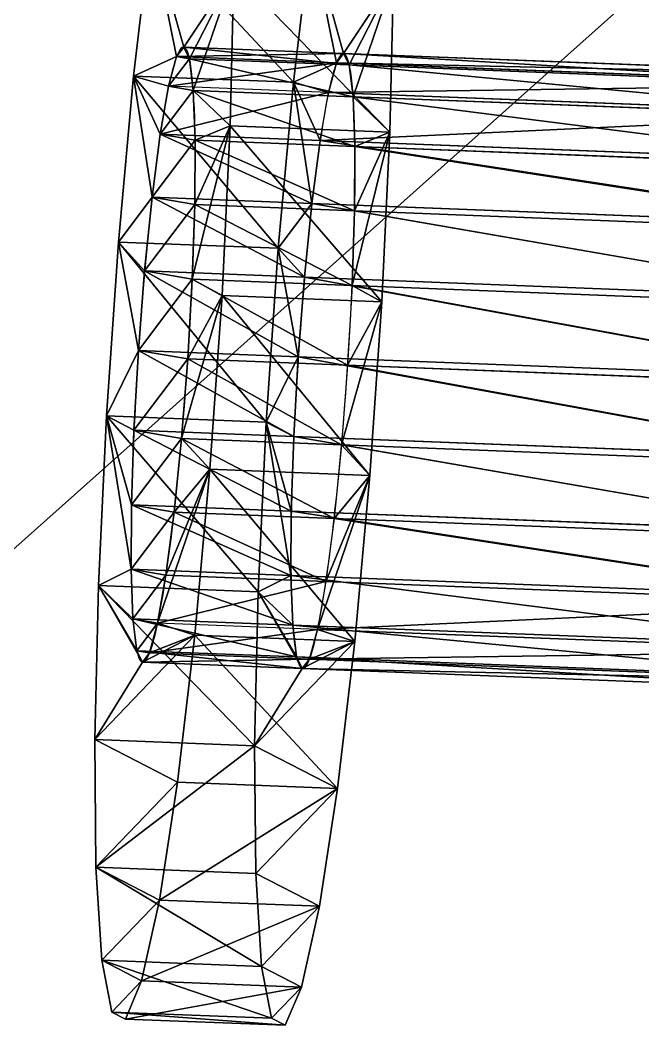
# Model space of a CAD drawing. Header units: metres. Extents: x 7513097.9 to 7513162, y 4691686.1 to 4691732.8.
# Drawn here: x 7513153.91498 to 7513153.92731, y 4691714.76757 to 4691714.7876 of the extents above; entities that cross this region are included whole.
import ezdxf

# ---------------------------------------------------------------- set-up
doc = ezdxf.new("R2010")
doc.units = ezdxf.units.M
doc.header["$PDMODE"] = 32
doc.header["$PDSIZE"] = 0.5
doc.layers.add('shtyll elektrike', color=7, linetype='Continuous')
doc.layers.add('Terreni', color=37, linetype='Continuous')
doc.layers.add('Shtyll_elektrike', color=7, linetype='Continuous', true_color=0x5f7f00)

# ---------------------------------------------------------------- blocks, each defined once
blk = doc.blocks.new('C1_Distribution_Pole__Support_S')
for p, q in [((-0.178616, 0.003831, 4.329144), (-0.181781, 0.003992, 4.328946)), ((-0.167539, 0.003269, 4.329834), (-0.178616, 0.003831, 4.329144)), ((-0.178756, 0.00359, 4.331197), (-0.181921, 0.003751, 4.331)), ((-0.178504, 0.003533, 4.327096), (-0.181668, 0.003694, 4.326899)), ((-0.16768, 0.003027, 4.331888), (-0.178756, 0.00359, 4.331197)), ((-0.167427, 0.00297, 4.327787), (-0.178504, 0.003533, 4.327096)), ((-0.179608, 0.003089, 4.344444), (-0.182773, 0.003249, 4.344247)), ((-0.178915, 0.002825, 4.333116), (-0.18208, 0.002985, 4.332919)), ((-0.178426, 0.002714, 4.325194), (-0.181591, 0.002875, 4.324997)), ((-0.167838, 0.002262, 4.333807), (-0.178915, 0.002825, 4.333116)), ((-0.16735, 0.002152, 4.325885), (-0.178426, 0.002714, 4.325194)), ((-0.177697, 0.001805, 4.312762), (-0.180862, 0.001966, 4.312565)), ((-0.179081, 0.001588, 4.33477), (-0.182246, 0.001749, 4.334573)), ((-0.17839, 0.001432, 4.323567), (-0.181555, 0.001593, 4.32337)), ((-0.168004, 0.001025, 4.335461), (-0.179081, 0.001588, 4.33477)), ((-0.167313, 0.000869, 4.324258), (-0.17839, 0.001432, 4.323567)), ((-0.179243, -0.000036, 4.336047), (-0.182408, 0.000124, 4.335849)), ((-0.178397, -0.000227, 4.322326), (-0.181562, -0.000066, 4.322129)), ((-0.168166, -0.000599, 4.336737), (-0.179243, -0.000036, 4.336047)), ((-0.16732, -0.00079, 4.323017), (-0.178397, -0.000227, 4.322326)), ((-0.179908, -0.00119, 4.345764), (-0.183072, -0.00103, 4.345567)), ((-0.17939, -0.001937, 4.336859), (-0.182555, -0.001776, 4.336661)), ((-0.178447, -0.00215, 4.321555), (-0.181611, -0.001989, 4.321358)), ((-0.168314, -0.0025, 4.337549), (-0.17939, -0.001937, 4.336859)), ((-0.16737, -0.002713, 4.322246), (-0.178447, -0.00215, 4.321555)), ((-0.177857, -0.002567, 4.311765), (-0.181022, -0.002407, 4.311568)), ((-0.179513, -0.003985, 4.33715), (-0.182677, -0.003824, 4.336953)), ((-0.168436, -0.004548, 4.337841), (-0.179513, -0.003985, 4.33715)), ((-0.178536, -0.004205, 4.321307), (-0.1817, -0.004044, 4.32111)), ((-0.167459, -0.004768, 4.321998), (-0.178536, -0.004205, 4.321307)), ((-0.180146, -0.005669, 4.345931), (-0.18331, -0.005508, 4.345734)), ((-0.179601, -0.00604, 4.336903), (-0.182766, -0.005879, 4.336705)), ((-0.178658, -0.006253, 4.321599), (-0.181823, -0.006092, 4.321402)), ((-0.168525, -0.006603, 4.337593), (-0.179601, -0.00604, 4.336903)), ((-0.167581, -0.006816, 4.32229), (-0.178658, -0.006253, 4.321599)), ((-0.178095, -0.007046, 4.311932), (-0.18126, -0.006885, 4.311735)), ((-0.179651, -0.007963, 4.336132), (-0.182816, -0.007802, 4.335934)), ((-0.178805, -0.008154, 4.322411), (-0.18197, -0.007993, 4.322214)), ((-0.168574, -0.008526, 4.336822), (-0.179651, -0.007963, 4.336132)), ((-0.167728, -0.008717, 4.323102), (-0.178805, -0.008154, 4.322411)), ((-0.179658, -0.009622, 4.33489), (-0.182823, -0.009461, 4.334693)), ((-0.178967, -0.009778, 4.323687), (-0.182132, -0.009617, 4.32349)), ((-0.168581, -0.010185, 4.335581), (-0.179658, -0.009622, 4.33489)), ((-0.167891, -0.010341, 4.324378), (-0.178967, -0.009778, 4.323687)), ((-0.180306, -0.010042, 4.344934), (-0.18347, -0.009881, 4.344737)), ((-0.179622, -0.010905, 4.333263), (-0.182787, -0.010744, 4.333066)), ((-0.179133, -0.011015, 4.325342), (-0.182298, -0.010854, 4.325144)), ((-0.168545, -0.011467, 4.333954), (-0.179622, -0.010905, 4.333263)), ((-0.168057, -0.011578, 4.326032), (-0.179133, -0.011015, 4.325342)), ((-0.178395, -0.011325, 4.313252), (-0.18156, -0.011164, 4.313054)), ((-0.179545, -0.011723, 4.331361), (-0.182709, -0.011562, 4.331164)), ((-0.179292, -0.01178, 4.327261), (-0.182457, -0.011619, 4.327063)), ((-0.168468, -0.012286, 4.332052), (-0.179545, -0.011723, 4.331361)), ((-0.168215, -0.012343, 4.327951), (-0.179292, -0.01178, 4.327261)), ((-0.179432, -0.012022, 4.329314), (-0.182597, -0.011861, 4.329117)), ((-0.168355, -0.012585, 4.330005), (-0.179432, -0.012022, 4.329314)), ((-0.180377, -0.014011, 4.34284), (-0.183542, -0.01385, 4.342643)), ((-0.178736, -0.015113, 4.315634), (-0.181901, -0.014952, 4.315437)), ((-0.180354, -0.017306, 4.339794), (-0.183519, -0.017145, 4.339596)), ((-0.179095, -0.018151, 4.318918), (-0.18226, -0.01799, 4.31872)), ((-0.180239, -0.019702, 4.336001), (-0.183404, -0.019541, 4.335803)), ((-0.179448, -0.020233, 4.322878), (-0.182613, -0.020072, 4.32268)), ((-0.18004, -0.021036, 4.33172), (-0.183205, -0.020875, 4.331523)), ((-0.17977, -0.021217, 4.327244), (-0.182935, -0.021056, 4.327047))]:
    blk.add_line(p, q)
for points in [[(-0.180791, 0.005935, 4.314658), (-0.180862, 0.001966, 4.312565), (-0.181022, -0.002407, 4.311568), (-0.18126, -0.006885, 4.311735), (-0.18156, -0.011164, 4.313054), (-0.181901, -0.014952, 4.315437), (-0.18226, -0.01799, 4.31872), (-0.182613, -0.020072, 4.32268), (-0.182935, -0.021056, 4.327047), (-0.183205, -0.020875, 4.331523), (-0.183404, -0.019541, 4.335803), (-0.183519, -0.017145, 4.339596), (-0.183519, -0.017145, 4.339596), (-0.183542, -0.01385, 4.342643), (-0.18347, -0.009881, 4.344737), (-0.18331, -0.005508, 4.345734), (-0.183072, -0.00103, 4.345567), (-0.182773, 0.003249, 4.344247), (-0.182432, 0.007037, 4.341864)], [(-0.177626, 0.005774, 4.314855), (-0.177697, 0.001805, 4.312762), (-0.177857, -0.002567, 4.311765), (-0.178095, -0.007046, 4.311932), (-0.178395, -0.011325, 4.313252), (-0.178736, -0.015113, 4.315634), (-0.179095, -0.018151, 4.318918), (-0.179448, -0.020233, 4.322878), (-0.17977, -0.021217, 4.327244), (-0.18004, -0.021036, 4.33172), (-0.180239, -0.019702, 4.336001), (-0.180354, -0.017306, 4.339794), (-0.180354, -0.017306, 4.339794), (-0.180377, -0.014011, 4.34284), (-0.180306, -0.010042, 4.344934), (-0.180146, -0.005669, 4.345931), (-0.179908, -0.00119, 4.345764), (-0.179608, 0.003089, 4.344444), (-0.179267, 0.006876, 4.342061)]]:
    blk.add_polyline3d(points)
at = {"extrusion": (0.99678, -0.050651, 0.06216)}
for centre in [(-0.013175, 4.331958, 0.087692), (-0.013175, 4.331958, 0.090867)]:
    blk.add_circle(centre, 0.007938, dxfattribs=at)
mesh = blk.add_polyface()
corners = [(-0.18347, -0.009881, 4.344737), (-0.182597, -0.011861, 4.329117), (-0.183542, -0.01385, 4.342643), (-0.182709, -0.011562, 4.331164), (-0.182787, -0.010744, 4.333066), (-0.182823, -0.009461, 4.334693), (-0.18331, -0.005508, 4.345734), (-0.182816, -0.007802, 4.335934), (-0.182766, -0.005879, 4.336705), (-0.182677, -0.003824, 4.336953), (-0.183072, -0.00103, 4.345567), (-0.182555, -0.001776, 4.336661), (-0.182408, 0.000124, 4.335849), (-0.182773, 0.003249, 4.344247), (-0.182246, 0.001749, 4.334573), (-0.18208, 0.002985, 4.332919), (-0.181921, 0.003751, 4.331), (-0.182432, 0.007037, 4.341864), (-0.181781, 0.003992, 4.328946), (-0.180791, 0.005935, 4.314658), (-0.180814, 0.00923, 4.317705), (-0.182072, 0.010076, 4.338581), (-0.180928, 0.011626, 4.321498), (-0.18172, 0.012158, 4.334621), (-0.181127, 0.012961, 4.325778), (-0.181397, 0.013142, 4.330254), (-0.183205, -0.020875, 4.331523), (-0.182613, -0.020072, 4.32268), (-0.182935, -0.021056, 4.327047), (-0.183404, -0.019541, 4.335803), (-0.18226, -0.01799, 4.31872), (-0.183519, -0.017145, 4.339596), (-0.181901, -0.014952, 4.315437), (-0.18156, -0.011164, 4.313054), (-0.182457, -0.011619, 4.327063), (-0.182298, -0.010854, 4.325144), (-0.18126, -0.006885, 4.311735), (-0.182132, -0.009617, 4.32349), (-0.18197, -0.007993, 4.322214), (-0.181823, -0.006092, 4.321402), (-0.181022, -0.002407, 4.311568), (-0.1817, -0.004044, 4.32111), (-0.181611, -0.001989, 4.321358), (-0.180862, 0.001966, 4.312565), (-0.181562, -0.000066, 4.322129), (-0.181555, 0.001593, 4.32337), (-0.181591, 0.002875, 4.324997), (-0.181668, 0.003694, 4.326899)]
mesh.append_faces([[corners[k] for k in face] for face in [(24, 23, 25), (26, 27, 28)]], dxfattribs={"vtx0": -1})
mesh.append_faces([[corners[k] for k in face] for face in [(0, 1, 2), (1, 0, 3), (3, 0, 4), (4, 0, 5), (5, 6, 7), (7, 6, 8), (8, 6, 9), (9, 10, 11), (11, 10, 12), (12, 13, 14), (14, 13, 15), (15, 13, 16), (16, 17, 18), (19, 17, 20), (20, 21, 22), (22, 23, 24), (27, 29, 30), (30, 31, 32), (32, 2, 33), (33, 35, 36), (36, 39, 40), (40, 42, 43), (43, 46, 19)]], dxfattribs={"vtx0": -1, "vtx1": -1})
mesh.append_faces([[corners[k] for k in face] for face in [(18, 17, 19), (33, 2, 1)]], dxfattribs={"vtx0": -1, "vtx1": -1, "vtx2": -1})
mesh.append_faces([[corners[k] for k in face] for face in [(5, 0, 6), (9, 6, 10), (12, 10, 13), (16, 13, 17), (20, 17, 21), (22, 21, 23), (27, 26, 29), (30, 29, 31), (32, 31, 2), (33, 1, 34), (33, 34, 35), (36, 35, 37), (36, 37, 38), (36, 38, 39), (40, 39, 41), (40, 41, 42), (43, 42, 44), (43, 44, 45), (43, 45, 46), (19, 46, 47), (19, 47, 18)]], dxfattribs={"vtx0": -1, "vtx2": -1})
mesh = blk.add_polyface()
corners = [(-0.179448, -0.020233, 4.322878), (-0.18004, -0.021036, 4.33172), (-0.17977, -0.021217, 4.327244), (-0.180239, -0.019702, 4.336001), (-0.179095, -0.018151, 4.318918), (-0.180354, -0.017306, 4.339794), (-0.178736, -0.015113, 4.315634), (-0.180377, -0.014011, 4.34284), (-0.178395, -0.011325, 4.313252), (-0.179432, -0.012022, 4.329314), (-0.179292, -0.01178, 4.327261), (-0.179133, -0.011015, 4.325342), (-0.178095, -0.007046, 4.311932), (-0.178967, -0.009778, 4.323687), (-0.178805, -0.008154, 4.322411), (-0.178658, -0.006253, 4.321599), (-0.177857, -0.002567, 4.311765), (-0.178536, -0.004205, 4.321307), (-0.178447, -0.00215, 4.321555), (-0.177697, 0.001805, 4.312762), (-0.178397, -0.000227, 4.322326), (-0.17839, 0.001432, 4.323567), (-0.178426, 0.002714, 4.325194), (-0.177626, 0.005774, 4.314855), (-0.178504, 0.003533, 4.327096), (-0.178616, 0.003831, 4.329144), (-0.180306, -0.010042, 4.344934), (-0.179545, -0.011723, 4.331361), (-0.179622, -0.010905, 4.333263), (-0.179658, -0.009622, 4.33489), (-0.180146, -0.005669, 4.345931), (-0.179651, -0.007963, 4.336132), (-0.179601, -0.00604, 4.336903), (-0.179513, -0.003985, 4.33715), (-0.179908, -0.00119, 4.345764), (-0.17939, -0.001937, 4.336859), (-0.179243, -0.000036, 4.336047), (-0.179608, 0.003089, 4.344444), (-0.179081, 0.001588, 4.33477), (-0.178915, 0.002825, 4.333116), (-0.178756, 0.00359, 4.331197), (-0.179267, 0.006876, 4.342061), (-0.177649, 0.009069, 4.317902), (-0.178908, 0.009915, 4.338778), (-0.177764, 0.011466, 4.321695), (-0.178555, 0.011997, 4.334818), (-0.177963, 0.0128, 4.325976), (-0.178233, 0.012981, 4.330452)]
mesh.append_faces([[corners[k] for k in face] for face in [(0, 1, 2), (45, 46, 47)]], dxfattribs={"vtx0": -1})
mesh.append_faces([[corners[k] for k in face] for face in [(1, 0, 3), (3, 4, 5), (5, 6, 7), (9, 8, 10), (10, 8, 11), (11, 12, 13), (13, 12, 14), (14, 12, 15), (15, 16, 17), (17, 16, 18), (18, 19, 20), (20, 19, 21), (21, 19, 22), (22, 23, 24), (24, 23, 25), (26, 29, 30), (30, 33, 34), (34, 36, 37), (37, 40, 41), (41, 42, 43), (43, 44, 45)]], dxfattribs={"vtx0": -1, "vtx1": -1})
mesh.append_faces([[corners[k] for k in face] for face in [(7, 8, 9), (41, 25, 23)]], dxfattribs={"vtx0": -1, "vtx1": -1, "vtx2": -1})
mesh.append_faces([[corners[k] for k in face] for face in [(3, 0, 4), (5, 4, 6), (7, 6, 8), (11, 8, 12), (15, 12, 16), (18, 16, 19), (22, 19, 23), (9, 26, 7), (26, 9, 27), (26, 27, 28), (26, 28, 29), (30, 29, 31), (30, 31, 32), (30, 32, 33), (34, 33, 35), (34, 35, 36), (37, 36, 38), (37, 38, 39), (37, 39, 40), (41, 40, 25), (41, 23, 42), (43, 42, 44), (45, 44, 46)]], dxfattribs={"vtx0": -1, "vtx2": -1})
mesh = blk.add_polyface()
corners = [(-0.179608, 0.003089, 4.344444), (-0.182432, 0.007037, 4.341864), (-0.182773, 0.003249, 4.344247), (-0.179267, 0.006876, 4.342061)]
mesh.append_faces([[corners[k] for k in face] for face in [(0, 1, 2), (1, 0, 3)]], dxfattribs={"vtx0": -1})
mesh = blk.add_polyface()
corners = [(-0.180791, 0.005935, 4.314658), (-0.177697, 0.001805, 4.312762), (-0.180862, 0.001966, 4.312565), (-0.177626, 0.005774, 4.314855)]
mesh.append_faces([[corners[k] for k in face] for face in [(0, 1, 2), (1, 0, 3)]], dxfattribs={"vtx0": -1})
mesh = blk.add_polyface()
corners = [(-0.182709, -0.011562, 4.331164), (-0.182457, -0.011619, 4.327063), (-0.182597, -0.011861, 4.329117), (-0.182298, -0.010854, 4.325144), (-0.182787, -0.010744, 4.333066), (-0.182132, -0.009617, 4.32349), (-0.182823, -0.009461, 4.334693), (-0.18197, -0.007993, 4.322214), (-0.182816, -0.007802, 4.335934), (-0.181823, -0.006092, 4.321402), (-0.182766, -0.005879, 4.336705), (-0.1817, -0.004044, 4.32111), (-0.182677, -0.003824, 4.336953), (-0.181611, -0.001989, 4.321358), (-0.182555, -0.001776, 4.336661), (-0.181562, -0.000066, 4.322129), (-0.182408, 0.000124, 4.335849), (-0.181555, 0.001593, 4.32337), (-0.182246, 0.001749, 4.334573), (-0.181591, 0.002875, 4.324997), (-0.18208, 0.002985, 4.332919), (-0.181668, 0.003694, 4.326899), (-0.181921, 0.003751, 4.331), (-0.181781, 0.003992, 4.328946)]
mesh.append_faces([[corners[k] for k in face] for face in [(0, 1, 2), (21, 22, 23)]], dxfattribs={"vtx0": -1})
mesh.append_faces([[corners[k] for k in face] for face in [(1, 0, 3), (3, 4, 5), (5, 6, 7), (7, 8, 9), (9, 10, 11), (11, 12, 13), (13, 14, 15), (15, 16, 17), (17, 18, 19), (19, 20, 21)]], dxfattribs={"vtx0": -1, "vtx1": -1})
mesh.append_faces([[corners[k] for k in face] for face in [(3, 0, 4), (5, 4, 6), (7, 6, 8), (9, 8, 10), (11, 10, 12), (13, 12, 14), (15, 14, 16), (17, 16, 18), (19, 18, 20), (21, 20, 22)]], dxfattribs={"vtx0": -1, "vtx2": -1})
mesh = blk.add_polyface()
corners = [(-0.178616, 0.003831, 4.329144), (-0.181921, 0.003751, 4.331), (-0.181781, 0.003992, 4.328946), (-0.178756, 0.00359, 4.331197)]
mesh.append_faces([[corners[k] for k in face] for face in [(0, 1, 2), (1, 0, 3)]], dxfattribs={"vtx0": -1})
mesh = blk.add_polyface()
corners = [(-0.178504, 0.003533, 4.327096), (-0.181781, 0.003992, 4.328946), (-0.181668, 0.003694, 4.326899), (-0.178616, 0.003831, 4.329144)]
mesh.append_faces([[corners[k] for k in face] for face in [(0, 1, 2), (1, 0, 3)]], dxfattribs={"vtx0": -1})
mesh = blk.add_polyface()
corners = [(-0.167539, 0.003269, 4.329834), (-0.178756, 0.00359, 4.331197), (-0.178616, 0.003831, 4.329144), (-0.16768, 0.003027, 4.331888)]
mesh.append_faces([[corners[k] for k in face] for face in [(0, 1, 2), (1, 0, 3)]], dxfattribs={"vtx0": -1})
mesh = blk.add_polyface()
corners = [(-0.167427, 0.00297, 4.327787), (-0.178616, 0.003831, 4.329144), (-0.178504, 0.003533, 4.327096), (-0.167539, 0.003269, 4.329834)]
mesh.append_faces([[corners[k] for k in face] for face in [(0, 1, 2), (1, 0, 3)]], dxfattribs={"vtx0": -1})
mesh = blk.add_polyface()
corners = [(-0.178756, 0.00359, 4.331197), (-0.18208, 0.002985, 4.332919), (-0.181921, 0.003751, 4.331), (-0.178915, 0.002825, 4.333116)]
mesh.append_faces([[corners[k] for k in face] for face in [(0, 1, 2), (1, 0, 3)]], dxfattribs={"vtx0": -1})
mesh = blk.add_polyface()
corners = [(-0.178426, 0.002714, 4.325194), (-0.181668, 0.003694, 4.326899), (-0.181591, 0.002875, 4.324997), (-0.178504, 0.003533, 4.327096)]
mesh.append_faces([[corners[k] for k in face] for face in [(0, 1, 2), (1, 0, 3)]], dxfattribs={"vtx0": -1})
mesh = blk.add_polyface()
corners = [(-0.16768, 0.003027, 4.331888), (-0.178915, 0.002825, 4.333116), (-0.178756, 0.00359, 4.331197), (-0.167838, 0.002262, 4.333807)]
mesh.append_faces([[corners[k] for k in face] for face in [(0, 1, 2), (1, 0, 3)]], dxfattribs={"vtx0": -1})
mesh = blk.add_polyface()
corners = [(-0.16735, 0.002152, 4.325885), (-0.178504, 0.003533, 4.327096), (-0.178426, 0.002714, 4.325194), (-0.167427, 0.00297, 4.327787)]
mesh.append_faces([[corners[k] for k in face] for face in [(0, 1, 2), (1, 0, 3)]], dxfattribs={"vtx0": -1})
mesh = blk.add_polyface()
corners = [(-0.179908, -0.00119, 4.345764), (-0.182773, 0.003249, 4.344247), (-0.183072, -0.00103, 4.345567), (-0.179608, 0.003089, 4.344444)]
mesh.append_faces([[corners[k] for k in face] for face in [(0, 1, 2), (1, 0, 3)]], dxfattribs={"vtx0": -1})
mesh = blk.add_polyface()
corners = [(-0.182246, 0.001749, 4.334573), (-0.178915, 0.002825, 4.333116), (-0.18208, 0.002985, 4.332919), (-0.179081, 0.001588, 4.33477)]
mesh.append_faces([[corners[k] for k in face] for face in [(0, 1, 2), (1, 0, 3)]], dxfattribs={"vtx0": -1})
mesh = blk.add_polyface()
corners = [(-0.17839, 0.001432, 4.323567), (-0.181591, 0.002875, 4.324997), (-0.181555, 0.001593, 4.32337), (-0.178426, 0.002714, 4.325194)]
mesh.append_faces([[corners[k] for k in face] for face in [(0, 1, 2), (1, 0, 3)]], dxfattribs={"vtx0": -1})
mesh = blk.add_polyface()
corners = [(-0.167838, 0.002262, 4.333807), (-0.179081, 0.001588, 4.33477), (-0.178915, 0.002825, 4.333116), (-0.168004, 0.001025, 4.335461)]
mesh.append_faces([[corners[k] for k in face] for face in [(0, 1, 2), (1, 0, 3)]], dxfattribs={"vtx0": -1})
mesh = blk.add_polyface()
corners = [(-0.167313, 0.000869, 4.324258), (-0.178426, 0.002714, 4.325194), (-0.17839, 0.001432, 4.323567), (-0.16735, 0.002152, 4.325885)]
mesh.append_faces([[corners[k] for k in face] for face in [(0, 1, 2), (1, 0, 3)]], dxfattribs={"vtx0": -1})
mesh = blk.add_polyface()
corners = [(-0.180862, 0.001966, 4.312565), (-0.177857, -0.002567, 4.311765), (-0.181022, -0.002407, 4.311568), (-0.177697, 0.001805, 4.312762)]
mesh.append_faces([[corners[k] for k in face] for face in [(0, 1, 2), (1, 0, 3)]], dxfattribs={"vtx0": -1})
mesh = blk.add_polyface()
corners = [(-0.182246, 0.001749, 4.334573), (-0.179243, -0.000036, 4.336047), (-0.182408, 0.000124, 4.335849), (-0.179081, 0.001588, 4.33477)]
mesh.append_faces([[corners[k] for k in face] for face in [(0, 1, 2), (1, 0, 3)]], dxfattribs={"vtx0": -1})
mesh = blk.add_polyface()
corners = [(-0.178397, -0.000227, 4.322326), (-0.181555, 0.001593, 4.32337), (-0.181562, -0.000066, 4.322129), (-0.17839, 0.001432, 4.323567)]
mesh.append_faces([[corners[k] for k in face] for face in [(0, 1, 2), (1, 0, 3)]], dxfattribs={"vtx0": -1})
mesh = blk.add_polyface()
corners = [(-0.179081, 0.001588, 4.33477), (-0.168166, -0.000599, 4.336737), (-0.179243, -0.000036, 4.336047), (-0.168004, 0.001025, 4.335461)]
mesh.append_faces([[corners[k] for k in face] for face in [(0, 1, 2), (1, 0, 3)]], dxfattribs={"vtx0": -1})
mesh = blk.add_polyface()
corners = [(-0.16732, -0.00079, 4.323017), (-0.17839, 0.001432, 4.323567), (-0.178397, -0.000227, 4.322326), (-0.167313, 0.000869, 4.324258)]
mesh.append_faces([[corners[k] for k in face] for face in [(0, 1, 2), (1, 0, 3)]], dxfattribs={"vtx0": -1})
mesh = blk.add_polyface()
corners = [(-0.182408, 0.000124, 4.335849), (-0.17939, -0.001937, 4.336859), (-0.182555, -0.001776, 4.336661), (-0.179243, -0.000036, 4.336047)]
mesh.append_faces([[corners[k] for k in face] for face in [(0, 1, 2), (1, 0, 3)]], dxfattribs={"vtx0": -1})
mesh = blk.add_polyface()
corners = [(-0.178447, -0.00215, 4.321555), (-0.181562, -0.000066, 4.322129), (-0.181611, -0.001989, 4.321358), (-0.178397, -0.000227, 4.322326)]
mesh.append_faces([[corners[k] for k in face] for face in [(0, 1, 2), (1, 0, 3)]], dxfattribs={"vtx0": -1})
mesh = blk.add_polyface()
corners = [(-0.179243, -0.000036, 4.336047), (-0.168314, -0.0025, 4.337549), (-0.17939, -0.001937, 4.336859), (-0.168166, -0.000599, 4.336737)]
mesh.append_faces([[corners[k] for k in face] for face in [(0, 1, 2), (1, 0, 3)]], dxfattribs={"vtx0": -1})
mesh = blk.add_polyface()
corners = [(-0.16737, -0.002713, 4.322246), (-0.178397, -0.000227, 4.322326), (-0.178447, -0.00215, 4.321555), (-0.16732, -0.00079, 4.323017)]
mesh.append_faces([[corners[k] for k in face] for face in [(0, 1, 2), (1, 0, 3)]], dxfattribs={"vtx0": -1})
mesh = blk.add_polyface()
corners = [(-0.180146, -0.005669, 4.345931), (-0.183072, -0.00103, 4.345567), (-0.18331, -0.005508, 4.345734), (-0.179908, -0.00119, 4.345764)]
mesh.append_faces([[corners[k] for k in face] for face in [(0, 1, 2), (1, 0, 3)]], dxfattribs={"vtx0": -1})
mesh = blk.add_polyface()
corners = [(-0.182555, -0.001776, 4.336661), (-0.179513, -0.003985, 4.33715), (-0.182677, -0.003824, 4.336953), (-0.17939, -0.001937, 4.336859)]
mesh.append_faces([[corners[k] for k in face] for face in [(0, 1, 2), (1, 0, 3)]], dxfattribs={"vtx0": -1})
mesh = blk.add_polyface()
corners = [(-0.181611, -0.001989, 4.321358), (-0.178536, -0.004205, 4.321307), (-0.1817, -0.004044, 4.32111), (-0.178447, -0.00215, 4.321555)]
mesh.append_faces([[corners[k] for k in face] for face in [(0, 1, 2), (1, 0, 3)]], dxfattribs={"vtx0": -1})
mesh = blk.add_polyface()
corners = [(-0.17939, -0.001937, 4.336859), (-0.168436, -0.004548, 4.337841), (-0.179513, -0.003985, 4.33715), (-0.168314, -0.0025, 4.337549)]
mesh.append_faces([[corners[k] for k in face] for face in [(0, 1, 2), (1, 0, 3)]], dxfattribs={"vtx0": -1})
mesh = blk.add_polyface()
corners = [(-0.167459, -0.004768, 4.321998), (-0.178447, -0.00215, 4.321555), (-0.178536, -0.004205, 4.321307), (-0.16737, -0.002713, 4.322246)]
mesh.append_faces([[corners[k] for k in face] for face in [(0, 1, 2), (1, 0, 3)]], dxfattribs={"vtx0": -1})
mesh = blk.add_polyface()
corners = [(-0.181022, -0.002407, 4.311568), (-0.178095, -0.007046, 4.311932), (-0.18126, -0.006885, 4.311735), (-0.177857, -0.002567, 4.311765)]
mesh.append_faces([[corners[k] for k in face] for face in [(0, 1, 2), (1, 0, 3)]], dxfattribs={"vtx0": -1})
mesh = blk.add_polyface()
corners = [(-0.182677, -0.003824, 4.336953), (-0.179601, -0.00604, 4.336903), (-0.182766, -0.005879, 4.336705), (-0.179513, -0.003985, 4.33715)]
mesh.append_faces([[corners[k] for k in face] for face in [(0, 1, 2), (1, 0, 3)]], dxfattribs={"vtx0": -1})
mesh = blk.add_polyface()
corners = [(-0.179513, -0.003985, 4.33715), (-0.168525, -0.006603, 4.337593), (-0.179601, -0.00604, 4.336903), (-0.168436, -0.004548, 4.337841)]
mesh.append_faces([[corners[k] for k in face] for face in [(0, 1, 2), (1, 0, 3)]], dxfattribs={"vtx0": -1})
mesh = blk.add_polyface()
corners = [(-0.1817, -0.004044, 4.32111), (-0.178658, -0.006253, 4.321599), (-0.181823, -0.006092, 4.321402), (-0.178536, -0.004205, 4.321307)]
mesh.append_faces([[corners[k] for k in face] for face in [(0, 1, 2), (1, 0, 3)]], dxfattribs={"vtx0": -1})
mesh = blk.add_polyface()
corners = [(-0.167581, -0.006816, 4.32229), (-0.178536, -0.004205, 4.321307), (-0.178658, -0.006253, 4.321599), (-0.167459, -0.004768, 4.321998)]
mesh.append_faces([[corners[k] for k in face] for face in [(0, 1, 2), (1, 0, 3)]], dxfattribs={"vtx0": -1})
mesh = blk.add_polyface()
corners = [(-0.180306, -0.010042, 4.344934), (-0.18331, -0.005508, 4.345734), (-0.18347, -0.009881, 4.344737), (-0.180146, -0.005669, 4.345931)]
mesh.append_faces([[corners[k] for k in face] for face in [(0, 1, 2), (1, 0, 3)]], dxfattribs={"vtx0": -1})
mesh = blk.add_polyface()
corners = [(-0.182766, -0.005879, 4.336705), (-0.179651, -0.007963, 4.336132), (-0.182816, -0.007802, 4.335934), (-0.179601, -0.00604, 4.336903)]
mesh.append_faces([[corners[k] for k in face] for face in [(0, 1, 2), (1, 0, 3)]], dxfattribs={"vtx0": -1})
mesh = blk.add_polyface()
corners = [(-0.181823, -0.006092, 4.321402), (-0.178805, -0.008154, 4.322411), (-0.18197, -0.007993, 4.322214), (-0.178658, -0.006253, 4.321599)]
mesh.append_faces([[corners[k] for k in face] for face in [(0, 1, 2), (1, 0, 3)]], dxfattribs={"vtx0": -1})
mesh = blk.add_polyface()
corners = [(-0.179601, -0.00604, 4.336903), (-0.168574, -0.008526, 4.336822), (-0.179651, -0.007963, 4.336132), (-0.168525, -0.006603, 4.337593)]
mesh.append_faces([[corners[k] for k in face] for face in [(0, 1, 2), (1, 0, 3)]], dxfattribs={"vtx0": -1})
mesh = blk.add_polyface()
corners = [(-0.167728, -0.008717, 4.323102), (-0.178658, -0.006253, 4.321599), (-0.178805, -0.008154, 4.322411), (-0.167581, -0.006816, 4.32229)]
mesh.append_faces([[corners[k] for k in face] for face in [(0, 1, 2), (1, 0, 3)]], dxfattribs={"vtx0": -1})
mesh = blk.add_polyface()
corners = [(-0.18126, -0.006885, 4.311735), (-0.178395, -0.011325, 4.313252), (-0.18156, -0.011164, 4.313054), (-0.178095, -0.007046, 4.311932)]
mesh.append_faces([[corners[k] for k in face] for face in [(0, 1, 2), (1, 0, 3)]], dxfattribs={"vtx0": -1})
mesh = blk.add_polyface()
corners = [(-0.182816, -0.007802, 4.335934), (-0.179658, -0.009622, 4.33489), (-0.182823, -0.009461, 4.334693), (-0.179651, -0.007963, 4.336132)]
mesh.append_faces([[corners[k] for k in face] for face in [(0, 1, 2), (1, 0, 3)]], dxfattribs={"vtx0": -1})
mesh = blk.add_polyface()
corners = [(-0.18197, -0.007993, 4.322214), (-0.178967, -0.009778, 4.323687), (-0.182132, -0.009617, 4.32349), (-0.178805, -0.008154, 4.322411)]
mesh.append_faces([[corners[k] for k in face] for face in [(0, 1, 2), (1, 0, 3)]], dxfattribs={"vtx0": -1})
mesh = blk.add_polyface()
corners = [(-0.179651, -0.007963, 4.336132), (-0.168581, -0.010185, 4.335581), (-0.179658, -0.009622, 4.33489), (-0.168574, -0.008526, 4.336822)]
mesh.append_faces([[corners[k] for k in face] for face in [(0, 1, 2), (1, 0, 3)]], dxfattribs={"vtx0": -1})
mesh = blk.add_polyface()
corners = [(-0.167891, -0.010341, 4.324378), (-0.178805, -0.008154, 4.322411), (-0.178967, -0.009778, 4.323687), (-0.167728, -0.008717, 4.323102)]
mesh.append_faces([[corners[k] for k in face] for face in [(0, 1, 2), (1, 0, 3)]], dxfattribs={"vtx0": -1})
mesh = blk.add_polyface()
corners = [(-0.182823, -0.009461, 4.334693), (-0.179622, -0.010905, 4.333263), (-0.182787, -0.010744, 4.333066), (-0.179658, -0.009622, 4.33489)]
mesh.append_faces([[corners[k] for k in face] for face in [(0, 1, 2), (1, 0, 3)]], dxfattribs={"vtx0": -1})
mesh = blk.add_polyface()
corners = [(-0.178967, -0.009778, 4.323687), (-0.182298, -0.010854, 4.325144), (-0.182132, -0.009617, 4.32349), (-0.179133, -0.011015, 4.325342)]
mesh.append_faces([[corners[k] for k in face] for face in [(0, 1, 2), (1, 0, 3)]], dxfattribs={"vtx0": -1})
mesh = blk.add_polyface()
corners = [(-0.179658, -0.009622, 4.33489), (-0.168545, -0.011467, 4.333954), (-0.179622, -0.010905, 4.333263), (-0.168581, -0.010185, 4.335581)]
mesh.append_faces([[corners[k] for k in face] for face in [(0, 1, 2), (1, 0, 3)]], dxfattribs={"vtx0": -1})
mesh = blk.add_polyface()
corners = [(-0.179133, -0.011015, 4.325342), (-0.167891, -0.010341, 4.324378), (-0.178967, -0.009778, 4.323687), (-0.168057, -0.011578, 4.326032)]
mesh.append_faces([[corners[k] for k in face] for face in [(0, 1, 2), (1, 0, 3)]], dxfattribs={"vtx0": -1})
mesh = blk.add_polyface()
corners = [(-0.180377, -0.014011, 4.34284), (-0.18347, -0.009881, 4.344737), (-0.183542, -0.01385, 4.342643), (-0.180306, -0.010042, 4.344934)]
mesh.append_faces([[corners[k] for k in face] for face in [(0, 1, 2), (1, 0, 3)]], dxfattribs={"vtx0": -1})
mesh = blk.add_polyface()
corners = [(-0.182787, -0.010744, 4.333066), (-0.179545, -0.011723, 4.331361), (-0.182709, -0.011562, 4.331164), (-0.179622, -0.010905, 4.333263)]
mesh.append_faces([[corners[k] for k in face] for face in [(0, 1, 2), (1, 0, 3)]], dxfattribs={"vtx0": -1})
mesh = blk.add_polyface()
corners = [(-0.182457, -0.011619, 4.327063), (-0.179133, -0.011015, 4.325342), (-0.182298, -0.010854, 4.325144), (-0.179292, -0.01178, 4.327261)]
mesh.append_faces([[corners[k] for k in face] for face in [(0, 1, 2), (1, 0, 3)]], dxfattribs={"vtx0": -1})
mesh = blk.add_polyface()
corners = [(-0.179622, -0.010905, 4.333263), (-0.168468, -0.012286, 4.332052), (-0.179545, -0.011723, 4.331361), (-0.168545, -0.011467, 4.333954)]
mesh.append_faces([[corners[k] for k in face] for face in [(0, 1, 2), (1, 0, 3)]], dxfattribs={"vtx0": -1})
mesh = blk.add_polyface()
corners = [(-0.179292, -0.01178, 4.327261), (-0.168057, -0.011578, 4.326032), (-0.179133, -0.011015, 4.325342), (-0.168215, -0.012343, 4.327951)]
mesh.append_faces([[corners[k] for k in face] for face in [(0, 1, 2), (1, 0, 3)]], dxfattribs={"vtx0": -1})
mesh = blk.add_polyface()
corners = [(-0.18156, -0.011164, 4.313054), (-0.178736, -0.015113, 4.315634), (-0.181901, -0.014952, 4.315437), (-0.178395, -0.011325, 4.313252)]
mesh.append_faces([[corners[k] for k in face] for face in [(0, 1, 2), (1, 0, 3)]], dxfattribs={"vtx0": -1})
mesh = blk.add_polyface()
corners = [(-0.182709, -0.011562, 4.331164), (-0.179432, -0.012022, 4.329314), (-0.182597, -0.011861, 4.329117), (-0.179545, -0.011723, 4.331361)]
mesh.append_faces([[corners[k] for k in face] for face in [(0, 1, 2), (1, 0, 3)]], dxfattribs={"vtx0": -1})
mesh = blk.add_polyface()
corners = [(-0.182597, -0.011861, 4.329117), (-0.179292, -0.01178, 4.327261), (-0.182457, -0.011619, 4.327063), (-0.179432, -0.012022, 4.329314)]
mesh.append_faces([[corners[k] for k in face] for face in [(0, 1, 2), (1, 0, 3)]], dxfattribs={"vtx0": -1})
mesh = blk.add_polyface()
corners = [(-0.179545, -0.011723, 4.331361), (-0.168355, -0.012585, 4.330005), (-0.179432, -0.012022, 4.329314), (-0.168468, -0.012286, 4.332052)]
mesh.append_faces([[corners[k] for k in face] for face in [(0, 1, 2), (1, 0, 3)]], dxfattribs={"vtx0": -1})
mesh = blk.add_polyface()
corners = [(-0.179432, -0.012022, 4.329314), (-0.168215, -0.012343, 4.327951), (-0.179292, -0.01178, 4.327261), (-0.168355, -0.012585, 4.330005)]
mesh.append_faces([[corners[k] for k in face] for face in [(0, 1, 2), (1, 0, 3)]], dxfattribs={"vtx0": -1})
mesh = blk.add_polyface()
corners = [(-0.183519, -0.017145, 4.339596), (-0.180377, -0.014011, 4.34284), (-0.183542, -0.01385, 4.342643), (-0.180354, -0.017306, 4.339794)]
mesh.append_faces([[corners[k] for k in face] for face in [(0, 1, 2), (1, 0, 3)]], dxfattribs={"vtx0": -1})
mesh = blk.add_polyface()
corners = [(-0.178736, -0.015113, 4.315634), (-0.18226, -0.01799, 4.31872), (-0.181901, -0.014952, 4.315437), (-0.179095, -0.018151, 4.318918)]
mesh.append_faces([[corners[k] for k in face] for face in [(0, 1, 2), (1, 0, 3)]], dxfattribs={"vtx0": -1})
mesh = blk.add_polyface()
corners = [(-0.180239, -0.019702, 4.336001), (-0.183519, -0.017145, 4.339596), (-0.183404, -0.019541, 4.335803), (-0.180354, -0.017306, 4.339794)]
mesh.append_faces([[corners[k] for k in face] for face in [(0, 1, 2), (1, 0, 3)]], dxfattribs={"vtx0": -1})
mesh = blk.add_polyface()
corners = [(-0.179095, -0.018151, 4.318918), (-0.182613, -0.020072, 4.32268), (-0.18226, -0.01799, 4.31872), (-0.179448, -0.020233, 4.322878)]
mesh.append_faces([[corners[k] for k in face] for face in [(0, 1, 2), (1, 0, 3)]], dxfattribs={"vtx0": -1})
mesh = blk.add_polyface()
corners = [(-0.18004, -0.021036, 4.33172), (-0.183404, -0.019541, 4.335803), (-0.183205, -0.020875, 4.331523), (-0.180239, -0.019702, 4.336001)]
mesh.append_faces([[corners[k] for k in face] for face in [(0, 1, 2), (1, 0, 3)]], dxfattribs={"vtx0": -1})
mesh = blk.add_polyface()
corners = [(-0.179448, -0.020233, 4.322878), (-0.182935, -0.021056, 4.327047), (-0.182613, -0.020072, 4.32268), (-0.17977, -0.021217, 4.327244)]
mesh.append_faces([[corners[k] for k in face] for face in [(0, 1, 2), (1, 0, 3)]], dxfattribs={"vtx0": -1})
mesh = blk.add_polyface()
corners = [(-0.17977, -0.021217, 4.327244), (-0.183205, -0.020875, 4.331523), (-0.182935, -0.021056, 4.327047), (-0.18004, -0.021036, 4.33172)]
mesh.append_faces([[corners[k] for k in face] for face in [(0, 1, 2), (1, 0, 3)]], dxfattribs={"vtx0": -1})

msp = doc.modelspace()

# ---------------------------------------------------------------- linework, layer by layer
at = {"layer": 'shtyll elektrike'}
msp.add_point((7513154.1, 4691714.784, 574.676), dxfattribs=at)
at = {"layer": 'Terreni', "linetype": 'Continuous', "lineweight": -3}
for points in [[(7513157.17, 4691726.993, 574.788), (7513143.938, 4691713.927, 574.777), (7513157.775, 4691726.381, 574.688)], [(7513143.938, 4691713.927, 574.777), (7513144.538, 4691713.311, 574.727), (7513157.775, 4691726.381, 574.688)], [(7513157.838, 4691726.317, 574.615), (7513157.775, 4691726.381, 574.688), (7513144.538, 4691713.311, 574.727)], [(7513157.838, 4691726.317, 574.615), (7513144.538, 4691713.311, 574.727), (7513144.601, 4691713.246, 574.604)], [(7513161.27, 4691722.668, 574.795), (7513157.838, 4691726.317, 574.615), (7513144.601, 4691713.246, 574.604)], [(7513161.27, 4691722.668, 574.795), (7513144.601, 4691713.246, 574.604), (7513148.195, 4691709.801, 574.604)], [(7513148.195, 4691709.801, 574.604), (7513161.333, 4691722.604, 574.918), (7513161.27, 4691722.668, 574.795)], [(7513148.195, 4691709.801, 574.604), (7513148.258, 4691709.737, 574.727), (7513161.333, 4691722.604, 574.918)], [(7513161.971, 4691721.955, 574.968), (7513161.333, 4691722.604, 574.918), (7513148.258, 4691709.737, 574.727)], [(7513148.892, 4691709.084, 574.777), (7513161.971, 4691721.955, 574.968), (7513148.258, 4691709.737, 574.727)]]:
    msp.add_3dface(points, dxfattribs=at)

# ---------------------------------------------------------------- block references
at = {"layer": 'Shtyll_elektrike', "yscale": 0.7675941606004245, "zscale": 1.329548325219543}
msp.add_blockref('C1_Distribution_Pole__Support_S', (7513154.1, 4691714.784, 574.676), dxfattribs=at)

doc.saveas('drawing.dxf')
